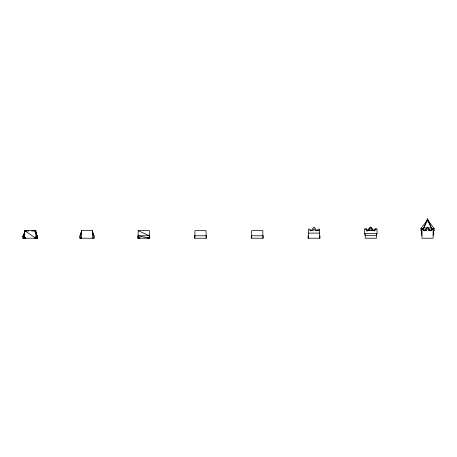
<?xml version="1.0" encoding="UTF-8"?>
<svg xmlns="http://www.w3.org/2000/svg" width="457" height="457" viewBox="0 0 457 457"><rect width="100%" height="100%" fill="white"/><g stroke="black" fill="none" stroke-linecap="round" stroke-linejoin="round"><path stroke-width="0.69" d="M24.232 234.247L24.438 232.921M80.998 234.247L81.397 231.596M36.971 238.217L35.8 230.654L24.638 230.654L23.461 238.217L24.638 237.497M93.736 238.217L92.56 230.654L81.397 230.654L80.226 238.217L81.403 237.497M421.52 231.259L421.245 233.87L421.971 235.384M24.215 234.007L24.495 232.779M80.98 234.007L81.397 232.167M433.133 232.39L433.916 230.014L431.368 227.992L427.552 219.914L423.736 227.992L421.188 230.014L421.971 232.39M377.042 233.35L376.374 235.384L365.206 235.384L364.537 233.35L364.537 228.9L366.44 228.9L366.44 230.596L375.14 230.596L375.14 228.9L377.042 228.9L377.042 233.35L364.537 233.35M427.552 218.783L423.736 227.992L431.368 227.992L427.552 218.783L427.552 221.177M433.133 235.384L433.859 233.87L433.442 230.614M35.8 232.733L37.588 236.138L37.588 238.217L22.85 238.217L22.85 236.138L24.341 233.298M81.1 233.298L79.609 236.138L79.609 238.217L94.348 238.217L94.348 236.138L92.56 232.733M425.444 223.176L427.552 219.486L430.008 223.793M311.011 230.876L314.028 227.032L317.049 230.876M424.53 230.876L427.552 227.032L430.574 230.876M420.954 230.654L420.954 228.38L427.112 220.611M366.84 230.985L370.324 227.032L373.369 230.494M367.314 231.088L370.793 227.129L374.266 231.088M23.798 238.217L25.135 237.777M34.486 231.076L35.8 230.654L35.8 238.217L24.638 230.654L24.638 238.217M24.061 238.217L25.358 237.8M24.255 236.338L22.85 236.138L24.215 235.778M138.728 238.217L140.065 237.891M139.476 237.931L138.163 238.217L138.163 230.654L149.325 230.654L149.325 238.217L138.163 235.761M137.78 238.217L149.702 238.217L149.702 235.761L137.78 235.761L137.78 238.217L139.768 237.811M33.709 231.042L35.8 230.654L31.613 231.008M23.867 238.217L25.98 237.903M22.85 238.217L25.655 237.823M420.954 228.38L423.73 228.38M431.374 228.38L434.15 228.38L434.15 230.654M365.206 229.14L366.908 229.14L366.908 230.654L368.096 230.654M376.374 229.14L374.671 229.14L374.671 230.654L373.483 230.654M423.308 230.014L425.433 230.014M429.671 230.014L431.796 230.014M309.84 230.654L313.114 230.654L313.114 229.14L314.942 229.14L314.942 230.654L319.609 230.654M308.446 233.11L319.609 233.11M194.922 235.761L206.084 235.761M251.681 235.761L262.849 235.761M22.85 236.138L24.255 236.138M36.183 236.138L37.588 236.138M25.952 231.076L24.638 230.654L28.825 231.008M34.778 237.823L37.588 238.217M34.452 237.903L36.571 238.217M24.638 230.654L26.729 231.042M147.714 237.811L149.702 238.217M147.417 237.891L148.759 238.217M35.08 237.8L36.377 238.217M138.163 230.654L149.325 235.761M427.992 220.611L434.15 228.38M92.56 232.167L93.119 234.624M35.937 232.779L36.217 234.007M36.36 236.897L36.64 238.217M92.56 231.596L93.062 234.909M35.903 232.259L36.103 233.584M376.374 233.75L376.374 238.217L365.206 238.217L365.206 234.03M371.815 230.596L371.815 228.9L369.764 228.9L369.764 230.596M319.991 235.761L319.991 238.217L308.069 238.217L308.069 235.761M319.609 238.217L319.609 229.14L317.912 229.14L317.912 230.654M310.149 230.654L310.149 229.14L308.446 229.14L308.446 238.217M263.226 235.761L263.226 238.217L251.304 238.217L251.304 235.761M262.849 238.217L262.849 230.654L251.681 230.654L251.681 238.217M206.467 235.761L206.467 238.217L194.545 238.217L194.545 235.761M206.084 238.217L206.084 230.654L194.922 230.654L194.922 238.217M92.56 230.654L92.56 238.217M81.397 230.654L81.397 238.217M423.668 229.14L421.971 229.14L421.971 238.217L433.133 238.217L433.133 229.14L431.437 229.14L431.437 230.654L428.466 230.654L428.466 229.14L426.638 229.14L426.638 230.654L423.668 230.654L423.668 229.14"/></g></svg>
